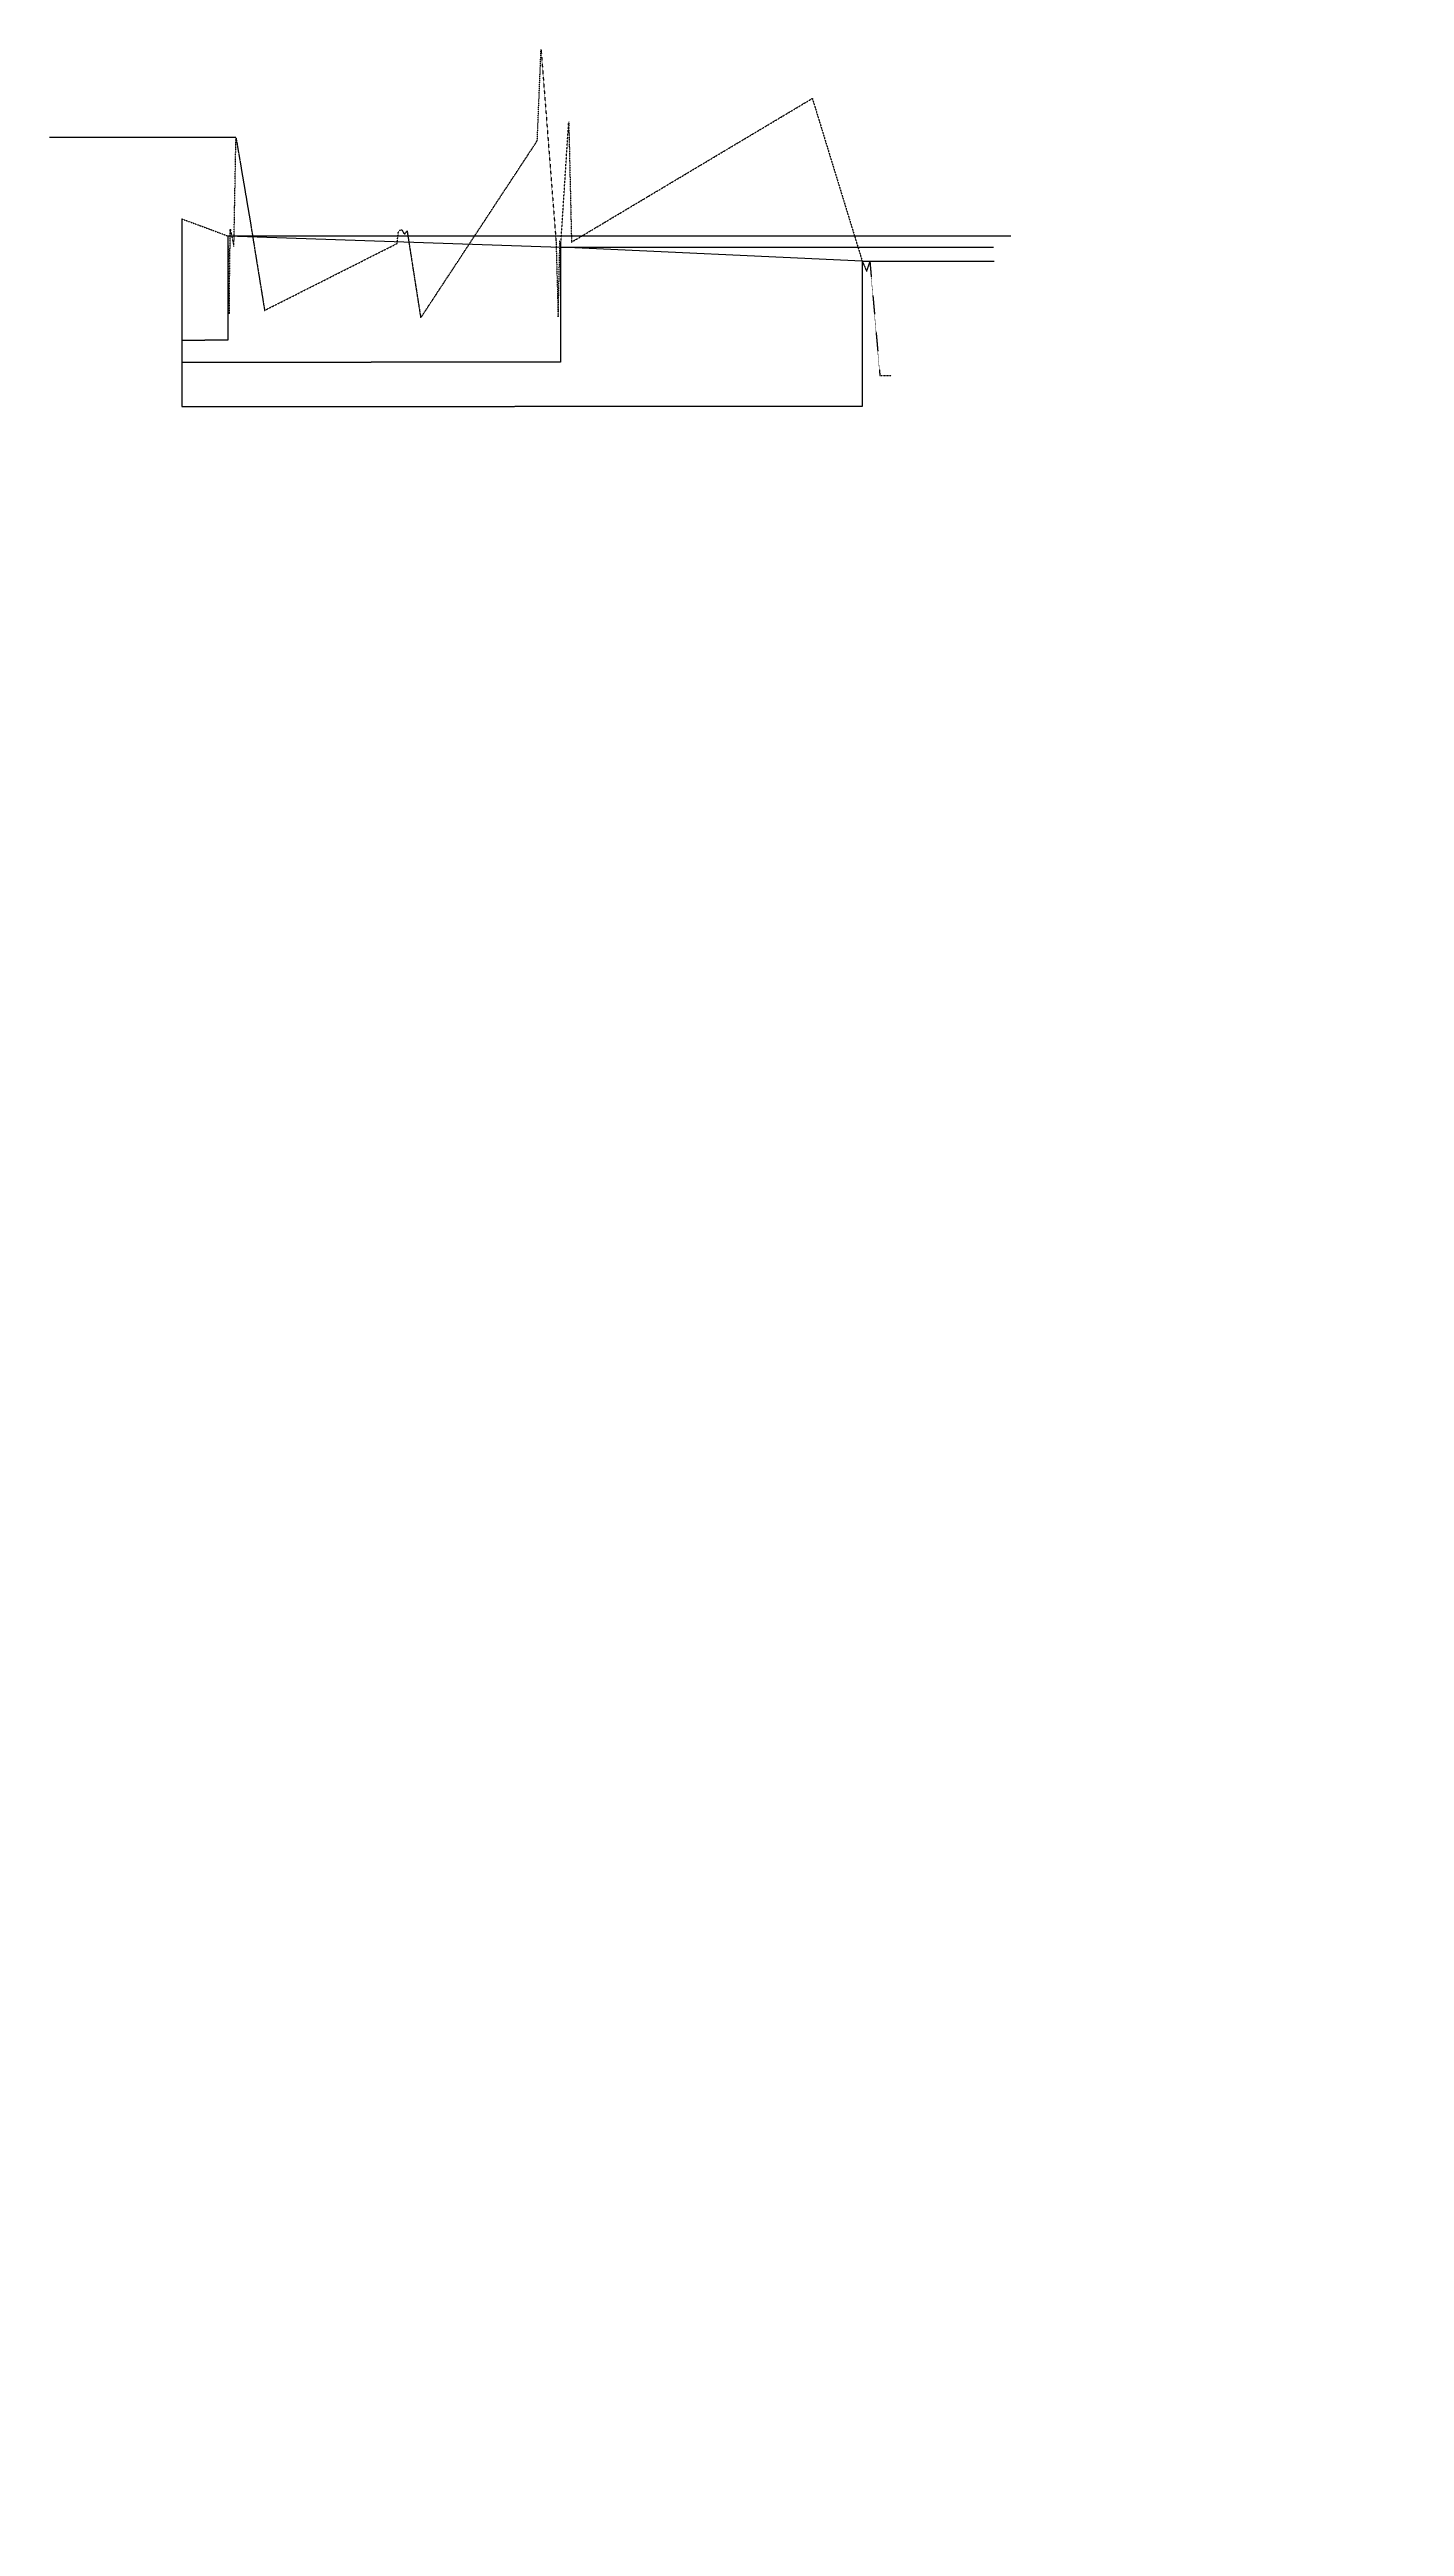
# Model space of a CAD drawing. Extents: x -4029 to 37240, y -64367 to 11123.
import ezdxf

# ---------------------------------------------------------------- set-up
doc = ezdxf.new("R2010")
doc.units = 0
doc.header["$MEASUREMENT"] = 0
doc.header["$PDMODE"] = 34
doc.header["$PDSIZE"] = 0.2
doc.linetypes.add('DASHED', pattern=[0.6, 0.5, -0.1])
doc.layers.get('0').update_dxf_attribs({"linetype": 'CONTINUOUS'})
doc.layers.get('Defpoints').update_dxf_attribs({"linetype": 'CONTINUOUS'})
doc.layers.add('TOPPPLATFORM_BASELINE_STAKE_2', color=1, linetype='CONTINUOUS')
doc.styles.get("Standard").update_dxf_attribs({"font": 'arial.ttf'})
doc.dimstyles.get("Standard").update_dxf_attribs({"dimtxt": 0.18, "dimasz": 0.18, "dimexe": 0.18, "dimexo": 0.0625, "dimgap": 0.09, "dimtad": 0, "dimtih": 1, "dimtoh": 1, "dimdec": 4, "dimzin": 0, "dimdsep": 46, "dimtxsty": 'Standard', "dimcen": 0.09, "dimadec": 0, "dimazin": 0, "dimtfac": 1, "dimtdec": 4, "dimtofl": 0, "dimtmove": 0, "dimatfit": 3, "dimfxl": 1, "dimtolj": 1, "dimtzin": 0, "dimarcsym": 0})

# ---------------------------------------------------------------- blocks, each defined once
blk = doc.blocks.new('*D0')
at = {"color": 0, "linetype": 'Continuous', "lineweight": -2, "transparency": 16777216}
for p, q in [((0, 5963), (0, 2267)), ((1401, 5443), (1401, 2267)), ((0, 2267), (700, 2267)), ((1401, 2267), (701, 2267))]:
    blk.add_line(p, q, dxfattribs=at)
at = {"color": 0, "linetype": 'Continuous', "transparency": 16777216}
for points in [[(0, 2267), (0, 2267), (0, 2267)], [(1401, 2267), (1401, 2267), (1401, 2267)]]:
    blk.add_solid(points, dxfattribs=at)
at = {"layer": 'Defpoints', "color": 0, "linetype": 'Continuous', "transparency": 16777216}
for p in [(0, 5963), (1401, 5443), (0, 2267)]:
    blk.add_point(p, dxfattribs=at)
at = {"color": 0, "linetype": 'Continuous', "transparency": 16777216, "insert": (700, 2267), "char_height": 0.18, "attachment_point": 5}
blk.add_mtext('\\A1;1400.9137', dxfattribs=at)
blk = doc.blocks.new('*D1')
at = {"color": 0, "linetype": 'Continuous', "lineweight": -2, "transparency": 16777216}
for p, q in [((0, 5963), (0, 1596)), ((11538, 5103), (11538, 1596)), ((0, 1596), (5768, 1596)), ((11538, 1596), (5770, 1596))]:
    blk.add_line(p, q, dxfattribs=at)
at = {"color": 0, "linetype": 'Continuous', "transparency": 16777216}
for points in [[(0, 1596), (0, 1596), (0, 1596)], [(11538, 1596), (11538, 1596), (11538, 1596)]]:
    blk.add_solid(points, dxfattribs=at)
at = {"layer": 'Defpoints', "color": 0, "linetype": 'Continuous', "transparency": 16777216}
for p in [(0, 5963), (11538, 5103), (11538, 1596)]:
    blk.add_point(p, dxfattribs=at)
at = {"color": 0, "linetype": 'Continuous', "transparency": 16777216, "insert": (5769, 1596), "char_height": 0.18, "attachment_point": 5}
blk.add_mtext('\\A1;11538.3332', dxfattribs=at)
blk = doc.blocks.new('*D2')
at = {"color": 0, "linetype": 'Continuous', "lineweight": -2, "transparency": 16777216}
for p, q in [((0, 5963), (0, 244)), ((20725, 4673), (20725, 244)), ((0, 244), (10138, 244)), ((20724, 244), (10139, 244))]:
    blk.add_line(p, q, dxfattribs=at)
at = {"color": 0, "linetype": 'Continuous', "transparency": 16777216}
for points in [[(0, 244), (0, 244), (0, 244)], [(20724, 244), (20724, 244), (20725, 244)]]:
    blk.add_solid(points, dxfattribs=at)
at = {"layer": 'Defpoints', "color": 0, "linetype": 'Continuous', "transparency": 16777216}
for p in [(0, 5963), (20725, 4673), (20725, 244)]:
    blk.add_point(p, dxfattribs=at)
at = {"color": 0, "linetype": 'Continuous', "transparency": 16777216, "insert": (10139, 244), "char_height": 0.18, "attachment_point": 5}
blk.add_mtext('\\A1;20724.6014', dxfattribs=at)
blk = doc.blocks.new('*D3')
at = {"color": 0, "linetype": 'Continuous', "lineweight": -2, "ltscale": 0.1, "transparency": 16777216}
blk.add_line((1648, 8443), (-4027, 8443), dxfattribs=at)
at = {"layer": 'Defpoints', "color": 0, "linetype": 'Continuous', "ltscale": 0.1, "transparency": 16777216}
for p in [(-4027, 8443), (1649, 8443), (0, -64367)]:
    blk.add_point(p, dxfattribs=at)
at = {"color": 0, "linetype": 'Continuous', "ltscale": 0.1, "transparency": 16777216, "insert": (-4028, 8443), "char_height": 0.18, "attachment_point": 5}
blk.add_mtext('\\A1;72810.0000', dxfattribs=at)
blk = doc.blocks.new('*D4')
at = {"color": 0, "linetype": 'Continuous', "lineweight": -2, "ltscale": 0.1, "transparency": 16777216}
blk.add_line((20725, 4673), (24746, 4673), dxfattribs=at)
at = {"layer": 'Defpoints', "color": 0, "linetype": 'Continuous', "ltscale": 0.1, "transparency": 16777216}
for p in [(20725, 4673), (24746, 4673), (0, -64367)]:
    blk.add_point(p, dxfattribs=at)
at = {"color": 0, "linetype": 'Continuous', "ltscale": 0.1, "transparency": 16777216, "insert": (24747, 4673), "char_height": 0.18, "attachment_point": 5}
blk.add_mtext('\\A1;69040.0000', dxfattribs=at)
blk = doc.blocks.new('*D5')
at = {"color": 0, "linetype": 'Continuous', "lineweight": -2, "ltscale": 0.1, "transparency": 16777216}
blk.add_line((1401, 5443), (25247, 5443), dxfattribs=at)
at = {"layer": 'Defpoints', "color": 0, "linetype": 'Continuous', "ltscale": 0.1, "transparency": 16777216}
for p in [(1401, 5443), (25247, 5443), (0, -64367)]:
    blk.add_point(p, dxfattribs=at)
at = {"color": 0, "linetype": 'Continuous', "ltscale": 0.1, "transparency": 16777216, "insert": (25247, 5443), "char_height": 0.18, "attachment_point": 5}
blk.add_mtext('\\A1;69810.0000', dxfattribs=at)
blk = doc.blocks.new('*D6')
at = {"color": 0, "linetype": 'Continuous', "lineweight": -2, "ltscale": 0.1, "transparency": 16777216}
blk.add_line((11538, 5103), (24724, 5103), dxfattribs=at)
at = {"layer": 'Defpoints', "color": 0, "linetype": 'Continuous', "ltscale": 0.1, "transparency": 16777216}
for p in [(11538, 5103), (24724, 5103), (0, -64367)]:
    blk.add_point(p, dxfattribs=at)
at = {"color": 0, "linetype": 'Continuous', "ltscale": 0.1, "transparency": 16777216, "insert": (24724, 5103), "char_height": 0.18, "attachment_point": 5}
blk.add_mtext('\\A1;69470.0000', dxfattribs=at)

msp = doc.modelspace()

# ---------------------------------------------------------------- linework, layer by layer
at = {"color": 2, "linetype": 'Continuous', "true_color": 0xf1eb1f}
for p in [(1400.91374, 5442.7821), (20724.6014, 4672.7821)]:
    msp.add_line(p, (11538.33316, 5102.7821), dxfattribs=at)
for p in [(1400.91374, 5442.7821), (11538.33316, 5102.7821), (20724.6014, 4672.7821)]:
    msp.add_point(p, dxfattribs=at)
at = {"layer": 'TOPPPLATFORM_BASELINE_STAKE_2', "color": 7, "linetype": 'DASHED', "ltscale": 0.01}
msp.add_polyline3d([(0, 5962.7821, 0), (1400.91374, 5442.7821, 0), (1442.46004, 3062.7821, 0), (1474.55457, 5652.7821, 0), (1586.04983, 5122.7821, 0), (1648.52151, 8442.7821, 0), (2088.01693, 5852.7821, 0), (2520.54986, 3172.7821, 0), (6556.12502, 5212.7821, 0), (6594.75255, 5552.7821, 0), (6625.36844, 5612.7821, 0), (6706.34318, 5632.7821, 0), (6750.78869, 5532.7821, 0), (6796.47408, 5502.7821, 0), (6861.52241, 5592.7821, 0), (7275.97031, 2942.7821, 0), (10825.87394, 8342.7821, 0), (10941.45289, 11122.7821, 0), (11398.29823, 5272.7821, 0), (11463.22505, 2972.7821, 0), (11517.5978, 5312.7821, 0), (11538.33316, 5102.7821, 0), (11785.04993, 8922.7821, 0), (11869.70012, 5252.7821, 0), (19204.55787, 9632.7821, 0), (20724.6014, 4672.7821, 0), (20764.61038, 4580.80747, 0), (20859.45144, 4362.7821, 0), (20958.2477, 4652.7821, 0), (21262.08072, 1192.7821, 0), (21574.61975, 1192.7821, 0), (21605.67867, 1192.7821, 0)], dxfattribs=at)

# ---------------------------------------------------------------- dimensions: what is measured, and where the dimension line sits
at = {"color": 2, "linetype": 'Continuous', "ltscale": 0.1, "true_color": 0xf1eb1f}
for feature_location, offset, picture, middle in [((1648.5215115687, 8442.7821022002), (-5675.9241566357, 0), '*D3', (-4028.1449301966, 8442.7821022002)), ((1400.9137400351, 5442.7821022002), (23845.7057695358, 0), '*D5', (25247.3630225313, 5442.7821022002)), ((11538.3331641815, 5102.7821022099), (13185.3800826085, -0.0000000097), '*D6', (24724.4567597504, 5102.7821022002)), ((20724.6014037227, 4672.7821022002), (4021.5246776868, 0), '*D4', (24746.86959437, 4672.7821022002))]:
    dim = msp.add_ordinate_dim(feature_location=feature_location, offset=offset, dtype=0, origin=(0, -64367.2178977998), dimstyle='Standard', dxfattribs=at)
    dim.commit()
    dim.dimension.update_dxf_attribs({"geometry": picture, "text_midpoint": middle})
at = {"color": 2, "linetype": 'Continuous', "true_color": 0xf1eb1f}
for base, p1, p2, picture, middle in [((0, 2267.26352), (1400.91374, 5442.7821), (0, 5962.7821), '*D0', (700.45687, 2267.26352)), ((11538.333164, 1596.037963), (0, 5962.782102), (11538.333164, 5102.782102), '*D1', (5769.166582, 1596.037963)), ((20724.6014, 244.43165), (0, 5962.7821), (20724.6014, 4672.7821), '*D2', (10138.58113, 244.43165))]:
    dim = msp.add_linear_dim(base=base, p1=p1, p2=p2, dimstyle='Standard', dxfattribs=at)
    dim.commit()
    dim.dimension.update_dxf_attribs({"geometry": picture, "text_midpoint": middle, "dimtype": 160})

doc.saveas('drawing.dxf')
